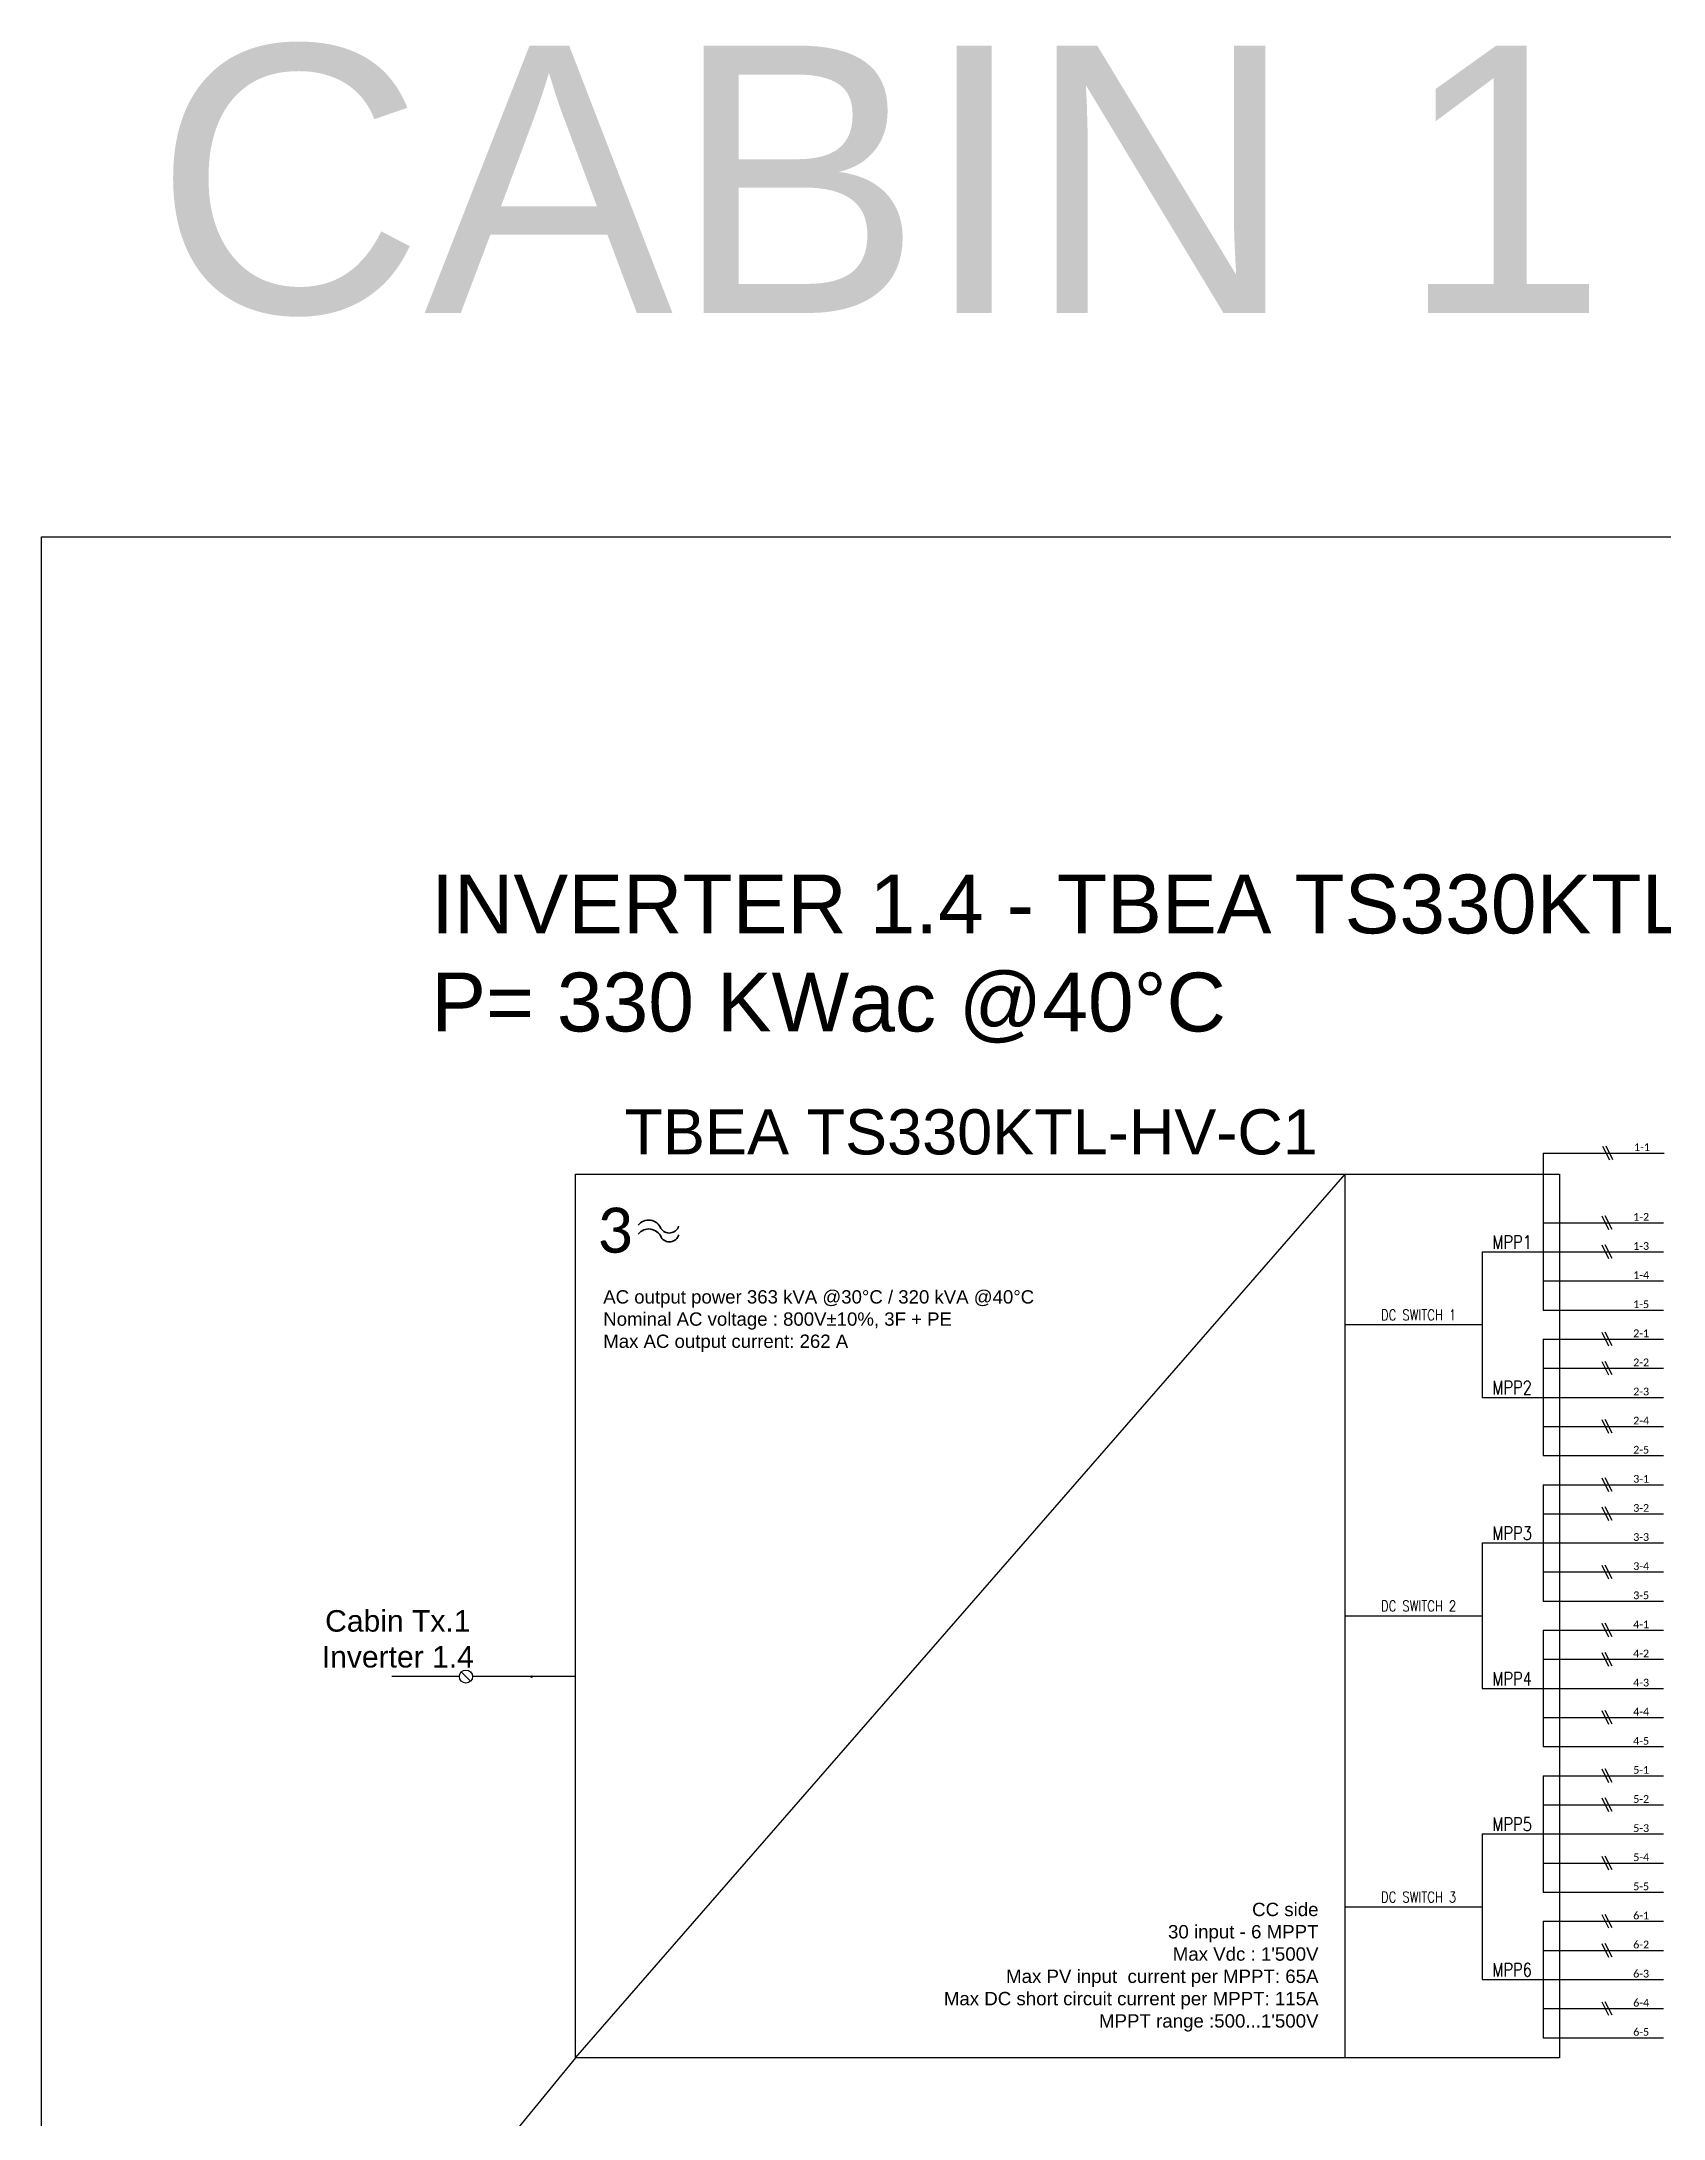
# Model space of a CAD drawing. Header units: millimetres. Extents: x 14856 to 141494, y 133975 to 167686.
# Drawn here: x 57822 to 63887, y 159920 to 167686 of the extents above; entities that cross this region are included whole.
import ezdxf

# ---------------------------------------------------------------- set-up
doc = ezdxf.new("R2010")
doc.units = ezdxf.units.MM
doc.linetypes.add('TRATTEGGIATA', pattern=[19.05, 12.7, -6.35])
doc.layers.add('-Testi', color=1, linetype='Continuous')
doc.layers.add('TRATTEGGIATA', color=40, linetype='TRATTEGGIATA')
doc.styles.add('Legend', font='calibri.ttf')
doc.styles.add('SIMPLEX', font='SIMPLEX', dxfattribs={"width": 0.8})
doc.styles.get("Standard").update_dxf_attribs({"font": 'arial.ttf'})

# ---------------------------------------------------------------- blocks, each defined once
blk = doc.blocks.new('P00102')
at = {"color": 1, "linetype": 'ByBlock', "lineweight": 25}
for p, q in [((0, 3.6), (-3.6, -3.6)), ((1.8, 3.6), (-1.8, -3.6)), ((3.6, 3.6), (0, -3.6))]:
    blk.add_line(p, q, dxfattribs=at)
blk = doc.blocks.new('P00')
at = {"color": 1}
for points in [[(-18.7, 25.7), (6.8, -25.3)], [(19.6, -25.3), (-5.9, 25.7)]]:
    blk.add_lwpolyline(points, dxfattribs=at)

msp = doc.modelspace()

# ---------------------------------------------------------------- linework, layer by layer
at = {"color": 40, "linetype": 'Continuous'}
for points in [[(63437.2, 163529.9), (63889.6, 163529.9)], [(63437.2, 163269.3), (63886.6, 163269.3)], [(63437.2, 163160.4), (63886.6, 163160.4)], [(63437.2, 162833.9), (63886.6, 162833.9)], [(63437.2, 162725.1), (63886.6, 162725.1)], [(63437.2, 162507.4), (63886.6, 162507.4)], [(63437.2, 162180.9), (63886.6, 162180.9)], [(63437.2, 161963.2), (63886.6, 161963.2)]]:
    msp.add_lwpolyline(points, dxfattribs=at)
for points in [[(63437.2, 163529.9), (63437.2, 162942.7)], [(59818.3, 160146.8), (62696.6, 163451.2)], [(62696.6, 160146.8), (62696.6, 163451.2)], [(63209, 163160.4), (63437.2, 163160.4)], [(63209, 163160.4), (63209, 162616.2)], [(62696.6, 162888.3), (63209, 162888.3)], [(63437.2, 162833.9), (63437.2, 162398.5)], [(63209, 162616.2), (63437.2, 162616.2)], [(63437.2, 162289.7), (63437.2, 161854.4)], [(63209, 162072), (63437.2, 162072)], [(63209, 162072), (63209, 161527.8)], [(62696.6, 161799.9), (63209, 161799.9)], [(63437.2, 161745.5), (63437.2, 161310.2)], [(59426.4, 161554.7), (59391.7, 161589.4)], [(59818.3, 161572.1), (59433.6, 161572.1)], [(63209, 161527.8), (63437.2, 161527.8)], [(63437.2, 161201.3), (63437.2, 160766)], [(63209, 160983.6), (63437.2, 160983.6)], [(63209, 160983.6), (63209, 160439.4)], [(62696.6, 160711.5), (63209, 160711.5)], [(63437.2, 160657.1), (63437.2, 160221.8)], [(63209, 160439.4), (63437.2, 160439.4)]]:
    msp.add_lwpolyline(points)
msp.add_lwpolyline([(59818.3, 163451.2), (63498.4, 163451.2), (63498.4, 160146.8), (59818.3, 160146.8)], close=True)
at = {"color": 8, "linetype": 'Continuous'}
for points in [[(63437.2, 163051.6), (63886.6, 163051.6)], [(63437.2, 162942.7), (63886.6, 162942.7)], [(63437.2, 162616.2), (63886.6, 162616.2)], [(63437.2, 162398.5), (63886.6, 162398.5)], [(63437.2, 162072), (63886.6, 162072)], [(63437.2, 161854.4), (63886.6, 161854.4)], [(63437.2, 161527.8), (63886.6, 161527.8)], [(63437.2, 161310.2), (63886.6, 161310.2)], [(63437.2, 160983.6), (63886.6, 160983.6)], [(63437.2, 160766), (63886.6, 160766)], [(63437.2, 160439.4), (63886.6, 160439.4)], [(63437.2, 160221.8), (63886.6, 160221.8)]]:
    msp.add_lwpolyline(points, dxfattribs=at)
at = {"color": 4}
msp.add_lwpolyline([(59384.5, 161572.1), (59132.3, 161572.1)], dxfattribs=at)
msp.add_circle((59409.1, 161572.1), 24.6)
at = {"lineweight": 35}
for centre, radius, start, end in [((60091.9, 163228.7), 50.1, 22.57714, 141.98736), ((60169.1, 163267.3), 36.5, 211.99625, 342.61742), ((60092.7, 163195.8), 50.1, 22.57714, 141.98736), ((60169.9, 163234.4), 36.5, 211.99625, 342.61742)]:
    msp.add_arc(centre, radius, start, end, dxfattribs=at)
at = {"layer": 'Defpoints', "color": 1}
msp.add_line((59818.3, 160146.8), (58372.8, 158383), dxfattribs=at)
msp.add_lwpolyline([(57822.1, 165834.2), (69883.6, 165834.2), (69883.6, 158046.8), (57822.1, 158046.8)], close=True, dxfattribs=at)
at = {"layer": 'TRATTEGGIATA', "color": 40, "linetype": 'Continuous', "ltscale": 0.5}
for points in [[(63437.2, 162289.7), (63886.6, 162289.7)], [(63437.2, 161745.5), (63886.6, 161745.5)], [(63437.2, 161636.7), (63886.6, 161636.7)], [(63437.2, 161419), (63886.6, 161419)], [(63437.2, 161201.3), (63886.6, 161201.3)], [(63437.2, 161092.5), (63886.6, 161092.5)], [(63437.2, 160874.8), (63886.6, 160874.8)], [(63437.2, 160657.1), (63886.6, 160657.1)], [(63437.2, 160548.3), (63886.6, 160548.3)], [(63437.2, 160330.6), (63886.6, 160330.6)]]:
    msp.add_lwpolyline(points, dxfattribs=at)

# ---------------------------------------------------------------- block references
for name, p in [('P00', (63677.8, 163530.1)), ('P00', (63674.9, 163269.4)), ('P00', (63674.9, 163160.6)), ('P00', (63674.9, 162834.1)), ('P00', (63674.9, 162725.2)), ('P00', (63674.9, 162507.6)), ('P00', (63674.9, 162289.9)), ('P00', (63674.9, 162181)), ('P00', (63674.9, 161963.4)), ('P00', (63674.9, 161745.7)), ('P00', (63674.9, 161636.9)), ('P00102', (59653.9, 161571.9)), ('P00', (63674.9, 161419.2)), ('P00', (63674.9, 161201.5)), ('P00', (63674.9, 161092.7)), ('P00', (63674.9, 160875)), ('P00', (63674.9, 160657.3)), ('P00', (63674.9, 160548.5)), ('P00', (63674.9, 160330.8))]:
    msp.add_blockref(name, p)

# ---------------------------------------------------------------- texts
at = {"layer": '-Testi', "color": 7, "attachment_point": 5, "style": 'SIMPLEX'}
for s, insert, char_height, width in [('MPP1', (63320.9, 163196.7), 50, 54.432), ('DC SWITCH 1', (62971.1, 162924.6), 40, 391.731), ('MPP2', (63320.9, 162652.5), 50, 54.432), ('MPP3', (63320.9, 162108.3), 50, 54.432), ('DC SWITCH 2', (62971.1, 161836.2), 40, 391.731), ('MPP4', (63320.9, 161564.1), 50, 54.432), ('MPP5', (63320.9, 161019.9), 50, 54.432), ('DC SWITCH 3', (62971.1, 160747.8), 40, 391.731), ('MPP6', (63320.9, 160475.7), 50, 54.432)]:
    msp.add_mtext(s, dxfattribs=dict(at, insert=insert, char_height=char_height, width=width))
for s, insert, char_height, width, attachment_point in [('CABIN 1', (58243.2, 167671.2), 1000, 9076.374, 1), ('INVERTER 1.4 - TBEA TS330KTL-HV-C1 - P= 365,4 KWp - P= 330 KWac @40°C', (59279.1, 164571.2), 220, 8459.921, 1), ('TBEA TS330KTL-HV-C1', (60001.6, 163693.4), 168.704, 3487.591, 1), ('AC output power 363 kVA @30°C / 320 kVA @40°C\\PNominal AC voltage : 800V±10%, 3F + PE \\PMax AC output current: 262 A', (59922.4, 163016.9), 49.772, 2205.222, 1), ('\\pxqc;Cabin Tx.1\\PInverter 1.4', (58698.8, 161820.6), 80.476, 910.842, 1), ("CC side\\P30 input - 6 MPPT \\PMax Vdc : 1'500V\\PMax PV input  current per MPPT: 65A\\PMax DC short circuit current per MPPT: 115A \\PMPPT range :500...1'500V ", (62596.9, 160726.4), 50, 1795.436, 3)]:
    msp.add_mtext(s, dxfattribs=dict(insert=insert, char_height=char_height, width=width, attachment_point=attachment_point))
at = {"color": 7, "char_height": 28.91, "width": 87.837, "attachment_point": 1, "style": 'Legend'}
for s, insert in [('1-1', (63776.4, 163566.2)), ('1-2', (63773.5, 163305.6)), ('1-3', (63773.5, 163196.7)), ('2-1', (63773.5, 162870.2)), ('2-2', (63773.5, 162761.4)), ('2-4', (63773.5, 162543.7)), ('3-1', (63773.5, 162326)), ('3-2', (63773.5, 162217.2)), ('3-4', (63773.5, 161999.5)), ('4-1', (63773.5, 161781.8)), ('4-2', (63773.5, 161673)), ('4-4', (63773.5, 161455.3)), ('5-1', (63773.5, 161237.6)), ('5-2', (63773.5, 161128.8)), ('5-4', (63773.5, 160911.1)), ('6-1', (63773.5, 160693.4)), ('6-2', (63773.5, 160584.6)), ('6-4', (63773.5, 160366.9))]:
    msp.add_mtext(s, dxfattribs=dict(at, insert=insert))
at = {"insert": (59899.6, 163325.6), "char_height": 168.7, "width": 2757.721, "attachment_point": 1, "style": 'Legend'}
msp.add_mtext('3', dxfattribs=at)
at = {"color": 8, "char_height": 28.91, "width": 87.837, "attachment_point": 1, "style": 'Legend'}
for s, insert in [('1-4', (63773.5, 163087.9)), ('1-5', (63773.5, 162979)), ('2-3', (63773.5, 162652.5)), ('2-5', (63773.5, 162434.8)), ('3-3', (63773.5, 162108.3)), ('3-5', (63773.5, 161890.6)), ('4-3', (63773.5, 161564.1)), ('4-5', (63773.5, 161346.4)), ('5-3', (63773.5, 161019.9)), ('5-5', (63773.5, 160802.2)), ('6-3', (63773.5, 160475.7)), ('6-5', (63773.5, 160258.1))]:
    msp.add_mtext(s, dxfattribs=dict(at, insert=insert))

doc.saveas('drawing.dxf')
